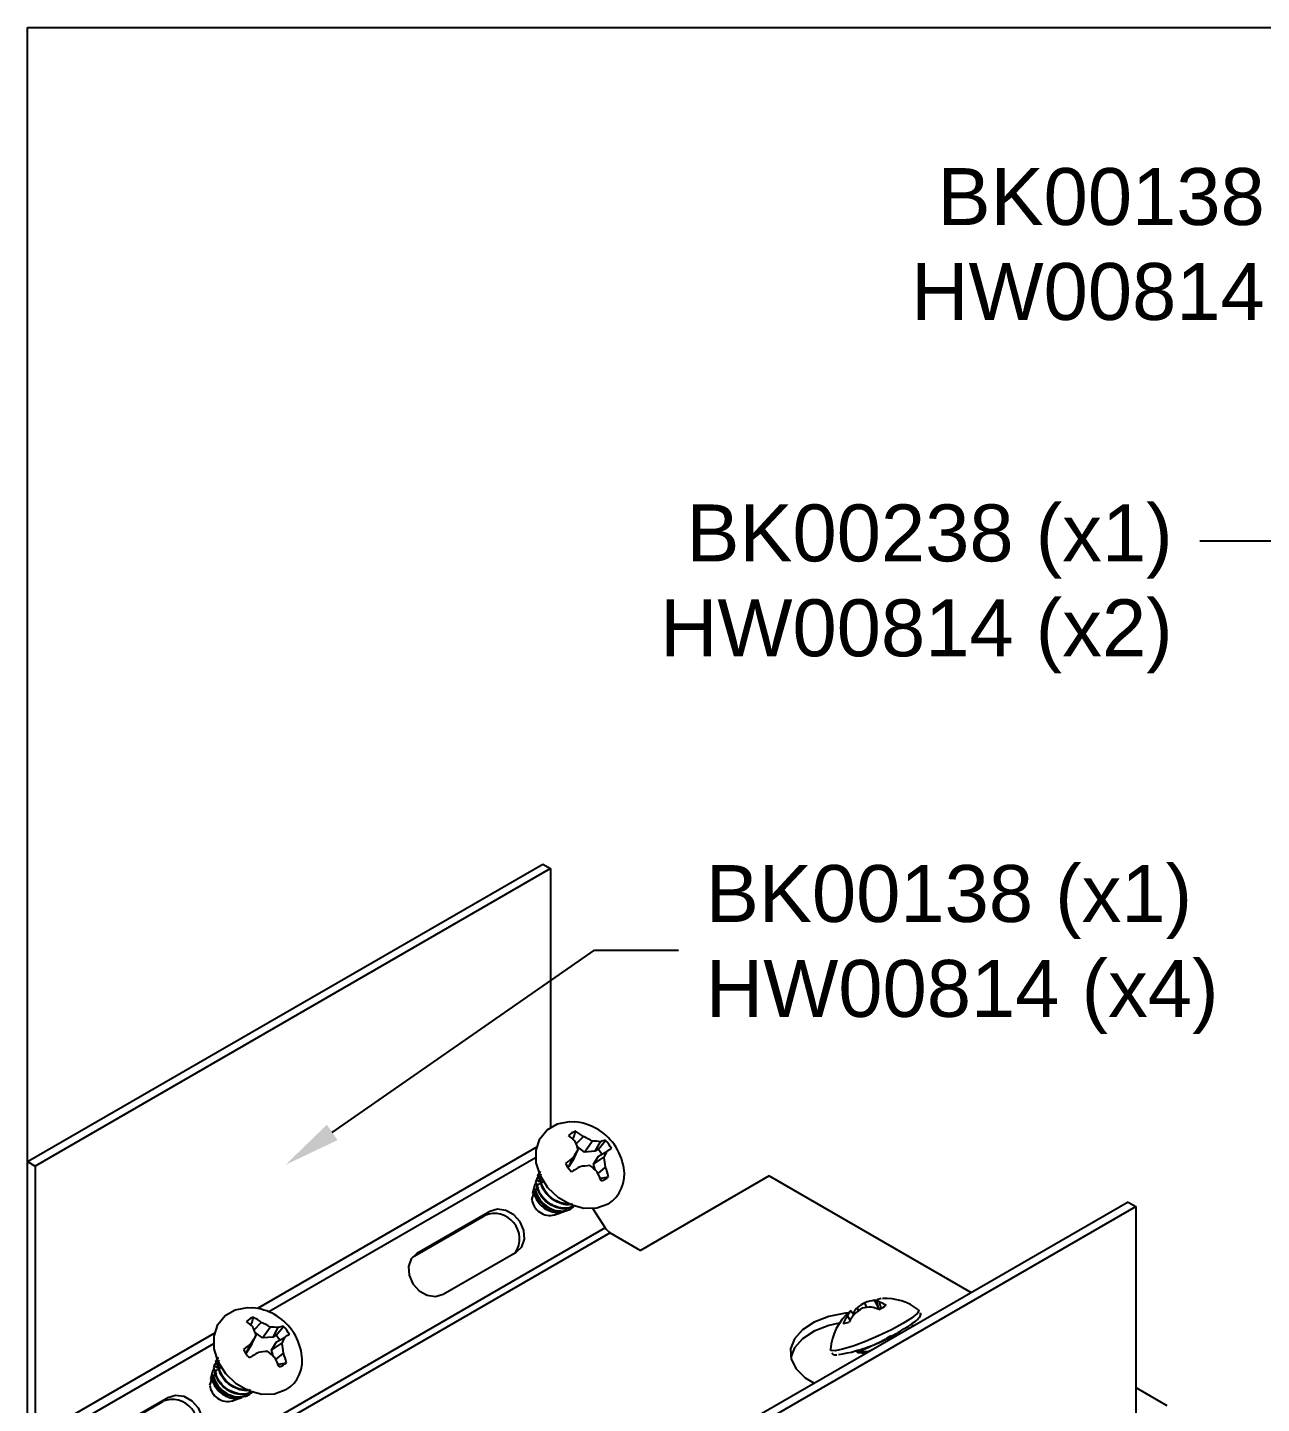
# Model space of a CAD drawing. Extents: x 0 to 10.9, y -11 to 0.
# Drawn here: x 0 to 4.064, y -4.531 to 0 of the extents above; entities that cross this region are included whole.
import ezdxf
from ezdxf import colors
from ezdxf.entities.mleader import LeaderData, LeaderLine
from ezdxf.math import Vec2, Vec3

# ---------------------------------------------------------------- set-up
doc = ezdxf.new("R2010")
doc.units = 0
doc.header["$LTSCALE"] = 0.5
doc.header["$MEASUREMENT"] = 0
for name, color, linetype in [('FAB DWG', 221, 'CONTINUOUS'), ('Hardware', 242, 'CONTINUOUS'), ('Mounting', 4, 'CONTINUOUS')]:
    doc.layers.add(name, color=color, linetype=linetype)
doc.layers.add('Text-Unprinted', color=131, linetype='CONTINUOUS', plot=False)
doc.styles.add('LSAD_Standard', font='arial.ttf')

msp = doc.modelspace()

# ---------------------------------------------------------------- linework, layer by layer
at = {"layer": 'Hardware', "transparency": 16777216}
for p, q in [((1.807, -3.6765), (1.8306, -3.6518)), ((1.8349, -3.7032), (1.8601, -3.6676)), ((1.8691, -3.7005), (1.8866, -3.669)), ((1.8798, -3.6944), (1.9038, -3.6649)), ((1.7998, -3.7235), (1.8136, -3.6944)), ((1.8349, -3.7032), (1.8104, -3.6854)), ((1.8691, -3.7005), (1.8349, -3.7032)), ((1.8798, -3.6944), (1.8691, -3.7005)), ((1.8806, -3.7164), (1.909, -3.7)), ((1.7829, -3.7503), (1.7787, -3.7527)), ((1.7829, -3.7503), (1.7977, -3.7203)), ((1.7998, -3.7235), (1.7829, -3.7503)), ((1.8637, -3.7431), (1.8806, -3.7164)), ((1.8637, -3.7431), (1.8982, -3.7204)), ((1.8693, -3.7622), (1.8637, -3.7431)), ((1.8789, -3.7741), (1.9034, -3.7528)), ((1.6758, -3.794), (1.6735, -3.802)), ((1.674, -3.8121), (1.6779, -3.805)), ((1.6801, -3.7804), (1.6892, -3.7659)), ((1.6815, -3.7791), (1.6869, -3.7703)), ((1.8828, -3.7903), (1.9134, -3.7845)), ((1.6609, -3.8591), (1.6686, -3.8377)), ((1.6713, -3.8099), (1.6631, -3.8381)), ((1.6631, -3.8381), (1.6667, -3.843)), ((1.6686, -3.8377), (1.672, -3.8351)), ((1.6707, -3.8316), (1.6727, -3.8262)), ((1.674, -3.8121), (1.6713, -3.8099)), ((1.7763, -3.8955), (1.7813, -3.8937)), ((1.7357, -3.9101), (1.7558, -3.9029)), ((1.7563, -3.9025), (1.7458, -3.9053)), ((1.7458, -3.9053), (1.7558, -3.9029)), ((1.7563, -3.9027), (1.7669, -3.8989)), ((2.7643, -4.2148), (2.758, -4.1994)), ((2.8014, -4.2128), (2.7896, -4.191)), ((2.8033, -4.2211), (2.7961, -4.1906)), ((2.8116, -4.2176), (2.8064, -4.1978)), ((2.7095, -4.2567), (2.7007, -4.2424)), ((2.7209, -4.2399), (2.7114, -4.2263)), ((2.7171, -4.2344), (2.72, -4.2329)), ((2.7226, -4.2373), (2.72, -4.2329)), ((2.737, -4.2259), (2.7335, -4.2147)), ((2.9345, -4.2227), (2.9359, -4.2249)), ((0.7464, -4.2888), (0.7699, -4.2641)), ((0.7742, -4.3155), (0.7498, -4.2978)), ((0.7742, -4.3155), (0.7995, -4.2799)), ((0.8085, -4.3128), (0.826, -4.2813)), ((0.8191, -4.3067), (0.8431, -4.2772)), ((0.7222, -4.3626), (0.7371, -4.3327)), ((0.7391, -4.3358), (0.7222, -4.3626)), ((0.7391, -4.3358), (0.7529, -4.3067)), ((0.8085, -4.3128), (0.7742, -4.3155)), ((0.803, -4.3554), (0.8199, -4.3287)), ((0.803, -4.3554), (0.8376, -4.3327)), ((0.8191, -4.3067), (0.8085, -4.3128)), ((0.8199, -4.3287), (0.8483, -4.3123)), ((2.7471, -4.3561), (2.7507, -4.349)), ((0.6194, -4.3927), (0.6286, -4.3782)), ((0.6209, -4.3914), (0.6262, -4.3826)), ((0.7222, -4.3626), (0.7181, -4.365)), ((0.8086, -4.3745), (0.803, -4.3554)), ((0.8182, -4.3864), (0.8427, -4.3651)), ((2.6452, -4.3556), (2.6444, -4.353)), ((2.7315, -4.359), (2.7331, -4.3626)), ((2.7342, -4.3548), (2.732, -4.3578)), ((2.7332, -4.3627), (2.7357, -4.363)), ((2.7646, -4.3616), (2.7487, -4.3596)), ((2.7525, -4.3645), (2.755, -4.37)), ((0.6106, -4.4222), (0.6025, -4.4505)), ((0.6101, -4.4439), (0.612, -4.4385)), ((0.6133, -4.4244), (0.6106, -4.4222)), ((0.6152, -4.4064), (0.6129, -4.4143)), ((0.6133, -4.4244), (0.6172, -4.4173)), ((0.8221, -4.4027), (0.8527, -4.3968)), ((0.6003, -4.4714), (0.6079, -4.45)), ((0.6025, -4.4505), (0.606, -4.4553)), ((0.6079, -4.45), (0.6113, -4.4474)), ((0.675, -4.5224), (0.6951, -4.5152)), ((0.6956, -4.5148), (0.6852, -4.5176)), ((0.6852, -4.5176), (0.6951, -4.5152)), ((0.6957, -4.515), (0.7062, -4.5112)), ((0.7157, -4.5078), (0.7206, -4.5061))]:
    msp.add_line(p, q, dxfattribs=at)
at = {"layer": 'Hardware', "transparency": 16777216, "flags": 128}
for points in [[(1.9119, -3.8744), (1.8745, -3.8879), (1.8323, -3.8889), (1.7889, -3.8771), (1.7483, -3.8538), (1.714, -3.8209), (1.689, -3.7814), (1.6757, -3.7388), (1.6751, -3.6969), (1.6874, -3.6593), (1.7114, -3.6295), (1.745, -3.6101), (1.7852, -3.6028), (1.8013, -3.6034)], [(1.9231, -3.6918), (1.9216, -3.6927), (1.9201, -3.6936), (1.9184, -3.6945), (1.9167, -3.6955), (1.9149, -3.6966), (1.913, -3.6977), (1.911, -3.6988), (1.909, -3.7)], [(1.8201, -3.7513), (1.8165, -3.7534), (1.8129, -3.7554), (1.8093, -3.7575), (1.8057, -3.7596), (1.8021, -3.7617), (1.7985, -3.7638), (1.7948, -3.7659), (1.7912, -3.768)], [(2.7896, -4.191), (2.7932, -4.1907), (2.7961, -4.1906)], [(0.8512, -4.4867), (0.8139, -4.5002), (0.7716, -4.5012), (0.7283, -4.4894), (0.6876, -4.4661), (0.6533, -4.4332), (0.6284, -4.3937), (0.615, -4.3511), (0.6144, -4.3092), (0.6267, -4.2716), (0.6507, -4.2418), (0.6843, -4.2224), (0.7246, -4.2151), (0.7407, -4.2157)], [(2.9359, -4.2249), (2.9359, -4.2252), (2.93, -4.2351), (2.9117, -4.2499), (2.8825, -4.2681)], [(0.8625, -4.3041), (0.861, -4.305), (0.8594, -4.3059), (0.8577, -4.3068), (0.856, -4.3078), (0.8542, -4.3089), (0.8523, -4.31), (0.8503, -4.3111), (0.8483, -4.3123)], [(2.8825, -4.2681), (2.8452, -4.2882), (2.803, -4.3085), (2.7596, -4.327), (2.7189, -4.3422), (2.6846, -4.3528), (2.6597, -4.3577), (2.6463, -4.3565), (2.6452, -4.3556)], [(2.9184, -4.2756), (2.9104, -4.2706)], [(0.7594, -4.3636), (0.7558, -4.3657), (0.7523, -4.3677), (0.7487, -4.3698), (0.7451, -4.3719), (0.7415, -4.374), (0.7378, -4.3761), (0.7342, -4.3782), (0.7305, -4.3803)]]:
    msp.add_lwpolyline(points, dxfattribs=at)
at = {"layer": 'Hardware', "transparency": 16777216}
for centre, radius, start, end in [((1.7851, -3.7833), 0.1806, 35.8132, 84.8516), ((1.8249, -3.6961), 0.0644, 107.7599, 132.2347), ((1.6181, -3.8553), 0.2637, 45.3788, 51.6725), ((1.4889, -3.8033), 0.3424, 18.5359, 23.3538), ((1.7132, -3.7982), 0.1876, 51.2963, 60.6309), ((1.728, -3.8796), 0.2498, 58.0801, 65.7679), ((1.8634, -3.8517), 0.1841, 82.7618, 91.0363), ((1.9162, -3.755), 0.0909, 97.8403, 108.9508), ((1.822, -3.7444), 0.114, 27.4628, 44.1636), ((4.0384, -5.0745), 2.6181, 148.189, 148.854), ((1.811, -3.756), 0.0924, 29.7354, 41.891), ((1.6765, -3.5906), 0.2569, 329.6694, 334.8194), ((1.7851, -3.7833), 0.1806, 9.1226, 35.8132), ((2.1666, -4.2072), 0.6108, 127.1517, 130.2668), ((1.873, -3.6885), 0.114, 207.4628, 224.1636), ((1.9307, -4.4911), 0.748, 96.0614, 98.5052), ((1.6221, -4.0361), 0.369, 46.4835, 51.5134), ((1.6298, -3.7799), 0.275, 5.6689, 12.5033), ((1.6771, -3.8411), 0.2429, 13.4627, 21.3192), ((1.8515, -3.7775), 0.1142, 301.8941, 11.5261), ((1.5399, -3.9401), 0.3775, 22.0763, 27.0303), ((1.87, -3.7368), 0.0644, 287.7599, 312.2347), ((1.7205, -3.8521), 0.0599, 186.7262, 284.7087), ((2.8165, -4.3202), 0.1343, 115.8367, 128.1574), ((2.7848, -4.371), 0.1576, 92.0577, 102.9134), ((2.8176, -4.361), 0.1722, 99.3612, 110.2664), ((2.7439, -4.3697), 0.1601, 67.794, 77.2996), ((2.8165, -4.2303), 0.0447, 95.8842, 117.2483), ((2.7794, -4.2253), 0.0385, 45.4843, 64.2784), ((2.6365, -3.9033), 0.3598, 297.8218, 302.1729), ((2.7723, -4.2999), 0.1076, 58.788, 71.542), ((2.8245, -4.366), 0.1806, 52.4917, 92.8399), ((0.7642, -4.3084), 0.0644, 107.7599, 132.2347), ((0.7245, -4.3956), 0.1806, 35.8132, 84.8516), ((0.6526, -4.4105), 0.1876, 51.2963, 60.6309), ((2.8245, -4.366), 0.1806, 130.0783, 175.8822), ((2.813, -4.3222), 0.1377, 144.5966, 156.6277), ((2.7593, -4.2698), 0.0647, 137.6684, 154.8808), ((2.865, -4.3499), 0.1812, 141.56, 151.3716), ((2.713, -4.2335), 0.00743, 102.235, 129.7739), ((2.8001, -4.2784), 0.0921, 136.2287, 150.3777), ((2.8476, -4.3768), 0.1871, 121.6018, 131.7424), ((0.5574, -4.4676), 0.2637, 45.3788, 51.6725), ((0.4282, -4.4156), 0.3424, 18.5359, 23.3538), ((0.6674, -4.4919), 0.2498, 58.0801, 65.7679), ((0.8028, -4.464), 0.1841, 82.7618, 91.0363), ((0.8555, -4.3673), 0.0909, 97.8403, 108.9508), ((0.7613, -4.3567), 0.114, 27.4628, 44.1636), ((0.7245, -4.3956), 0.1806, 9.1226, 35.8132), ((2.5832, -3.8333), 0.5441, 279.2699, 303.5183), ((2.6652, -4.1313), 0.1379, 278.8876, 287.1579), ((1.106, -4.8195), 0.6108, 127.1517, 130.2668), ((2.9778, -5.6868), 2.6181, 148.189, 148.854), ((0.7504, -4.3683), 0.0924, 29.7354, 41.891), ((0.6158, -4.2029), 0.2569, 329.6694, 334.8194), ((0.5691, -4.3922), 0.275, 5.6689, 12.5033), ((0.8123, -4.3008), 0.114, 207.4628, 224.1636), ((0.87, -5.1034), 0.748, 96.0614, 98.5052), ((0.5614, -4.6484), 0.369, 46.4835, 51.5134), ((0.4792, -4.5524), 0.3775, 22.0763, 27.0303), ((0.6164, -4.4534), 0.2429, 13.4627, 21.3192), ((0.7909, -4.3898), 0.1142, 301.8941, 11.5261), ((0.8094, -4.3491), 0.0644, 287.7599, 312.2347), ((0.6598, -4.4644), 0.0599, 186.7262, 284.7087)]:
    msp.add_arc(centre, radius, start, end, dxfattribs=at)
for centre, major_axis, ratio, start_param, end_param in [((1.6149, -3.9658), (0.2094, 0.2606), 0.234599, 0.976203, 0.983023), ((1.6149, -3.9658), (0.1662, 0.2068), 0.234599, 0.847273, 0.865994), ((1.6149, -3.9658), (0.1662, 0.2068), 0.234599, 0.920651, 0.938419), ((1.6149, -3.9658), (0.2293, 0.3573), 0.073086, 1.176946, 1.183668), ((0.5542, -4.5781), (0.2094, 0.2606), 0.234599, 0.976203, 0.983023), ((0.5542, -4.5781), (0.1662, 0.2068), 0.234599, 0.920651, 0.938419), ((0.5542, -4.5781), (0.2293, 0.3573), 0.073086, 1.176946, 1.183668), ((0.5542, -4.5781), (0.1662, 0.2068), 0.234599, 0.847273, 0.865994)]:
    msp.add_ellipse(centre, major_axis=major_axis, ratio=ratio, start_param=start_param, end_param=end_param, dxfattribs=at)
for points, knots in [([(1.7967, -3.6617), (1.7978, -3.6582), (1.8007, -3.6491), (1.8035, -3.6401), (1.8053, -3.6347)], [0, 0, 0, 0, 0.3972051, 1, 1, 1, 1]), ([(1.6754, -3.8032), (1.6747, -3.804), (1.6728, -3.8059), (1.6718, -3.8084), (1.6713, -3.8099)], [0, 0, 0, 0, 0.414318, 1, 1, 1, 1]), ([(1.6735, -3.802), (1.6739, -3.8027), (1.675, -3.8053), (1.6761, -3.8078), (1.6768, -3.8096)], [0, 0, 0, 0, 0.302927, 1, 1, 1, 1]), ([(1.682, -3.7848), (1.6809, -3.7859), (1.6782, -3.7884), (1.6767, -3.7919), (1.6758, -3.794)], [0, 0, 0, 0, 0.4009519, 1, 1, 1, 1]), ([(1.6856, -3.8021), (1.6832, -3.8001), (1.6799, -3.7974), (1.6767, -3.7948), (1.6758, -3.794)], [0, 0, 0, 0, 0.7334355, 1, 1, 1, 1]), ([(1.6787, -3.8132), (1.6803, -3.812), (1.6833, -3.8097), (1.6894, -3.8052), (1.6939, -3.8019), (1.6969, -3.7997)], [0, 0, 0, 0, 0.24984, 0.499683, 1, 1, 1, 1]), ([(1.6801, -3.7804), (1.6808, -3.782), (1.6822, -3.7853), (1.6849, -3.7917), (1.6871, -3.7965), (1.6885, -3.7996)], [0, 0, 0, 0, 0.252417, 0.504835, 1, 1, 1, 1]), ([(1.7945, -3.8741), (1.7926, -3.8748), (1.7821, -3.8786), (1.7587, -3.8745), (1.7296, -3.8618), (1.7054, -3.8391), (1.6911, -3.8118), (1.6864, -3.7886), (1.6905, -3.7777), (1.6915, -3.7749)], [0, 0, 0, 0, 0.038824, 0.214634, 0.397702, 0.576075, 0.754449, 0.937516, 1, 1, 1, 1]), ([(1.7871, -3.874), (1.7784, -3.8739), (1.7596, -3.8736), (1.7311, -3.8598), (1.7069, -3.8375), (1.6929, -3.8101), (1.6878, -3.7892), (1.6909, -3.7803), (1.6911, -3.7796)], [0, 0, 0, 0, 0.174387, 0.379027, 0.578419, 0.777812, 0.982451, 1, 1, 1, 1]), ([(1.6686, -3.8377), (1.6689, -3.8394), (1.6705, -3.8478), (1.6772, -3.863), (1.692, -3.881), (1.7115, -3.8947), (1.7335, -3.9021), (1.7529, -3.9034), (1.7629, -3.8995), (1.7666, -3.898)], [0, 0, 0, 0, 0.042605, 0.212702, 0.382703, 0.554689, 0.727895, 0.901046, 1, 1, 1, 1]), ([(1.7761, -3.8948), (1.7706, -3.8966), (1.7579, -3.9007), (1.7351, -3.898), (1.7115, -3.8885), (1.6914, -3.8726), (1.6766, -3.8526), (1.6727, -3.8385), (1.6707, -3.8316)], [0, 0, 0, 0, 0.134342, 0.312385, 0.487593, 0.661545, 0.835522, 1, 1, 1, 1]), ([(1.6727, -3.8262), (1.6739, -3.8253), (1.6778, -3.8223), (1.6817, -3.8194), (1.6844, -3.8174)], [0, 0, 0, 0, 0.304529, 1, 1, 1, 1]), ([(1.6727, -3.8262), (1.6728, -3.8271), (1.6744, -3.8354), (1.6808, -3.8515), (1.6965, -3.8719), (1.7177, -3.8877), (1.742, -3.8969), (1.7665, -3.8983), (1.7869, -3.8933), (1.7959, -3.8852), (1.7995, -3.882)], [0, 0, 0, 0, 0.017417, 0.163638, 0.309815, 0.45725, 0.60588, 0.754493, 0.904052, 1, 1, 1, 1]), ([(1.7995, -3.882), (1.7919, -3.8852), (1.7759, -3.8919), (1.7462, -3.8885), (1.7168, -3.8753), (1.6956, -3.8552), (1.6825, -3.8344), (1.679, -3.8218), (1.6772, -3.8154)], [0, 0, 0, 0, 0.168212, 0.355803, 0.551136, 0.741462, 0.868473, 1, 1, 1, 1]), ([(1.7998, -3.8807), (1.7927, -3.8837), (1.7771, -3.8902), (1.7478, -3.8868), (1.7184, -3.8736), (1.6971, -3.8535), (1.6839, -3.8325), (1.6805, -3.8197), (1.6787, -3.8132)], [0, 0, 0, 0, 0.160367, 0.348985, 0.545387, 0.736754, 0.866079, 1, 1, 1, 1]), ([(0.7361, -4.274), (0.7372, -4.2705), (0.74, -4.2614), (0.7429, -4.2524), (0.7446, -4.247)], [0, 0, 0, 0, 0.3972051, 1, 1, 1, 1]), ([(2.8849, -4.2865), (2.89, -4.2834), (2.9053, -4.2744), (2.9253, -4.2603), (2.9356, -4.2502), (2.9431, -4.2382), (2.9406, -4.2331), (2.9405, -4.2329)], [0, 0, 0, 0, 0.160659, 0.473279, 0.797685, 0.991688, 1, 1, 1, 1]), ([(2.8616, -4.3045), (2.8609, -4.3055), (2.8594, -4.308), (2.8557, -4.3113), (2.8532, -4.3132)], [0, 0, 0, 0, 0.0733987, 0.1693702, 0.1693702, 0.1693702, 0.1693702]), ([(2.8625, -4.3042), (2.8644, -4.3017), (2.8668, -4.2984), (2.8693, -4.295), (2.87, -4.2942)], [0, 0, 0, 0, 0.749985, 1, 1, 1, 1]), ([(2.8726, -4.302), (2.8721, -4.302), (2.8702, -4.3018), (2.8683, -4.3017), (2.8669, -4.3016)], [0.5810095, 0.5810095, 0.5810095, 0.5810095, 0.6908362, 1, 1, 1, 1]), ([(2.8447, -4.3075), (2.838, -4.3118), (2.8235, -4.3211), (2.7958, -4.3353), (2.7676, -4.3486), (2.7539, -4.3536), (2.7471, -4.3561)], [0, 0, 0, 0, 0.2153243, 0.4721021, 0.7394787, 1, 1, 1, 1]), ([(0.6194, -4.3927), (0.6201, -4.3943), (0.6215, -4.3976), (0.6243, -4.404), (0.6264, -4.4088), (0.6279, -4.4119)], [0, 0, 0, 0, 0.252417, 0.504835, 1, 1, 1, 1]), ([(0.7339, -4.4864), (0.732, -4.4871), (0.7215, -4.4909), (0.698, -4.4868), (0.6689, -4.4741), (0.6447, -4.4514), (0.6304, -4.4241), (0.6257, -4.4009), (0.6298, -4.39), (0.6309, -4.3872)], [0, 0, 0, 0, 0.038824, 0.214634, 0.397702, 0.576075, 0.754449, 0.937516, 1, 1, 1, 1]), ([(0.7264, -4.4863), (0.7177, -4.4862), (0.6989, -4.4859), (0.6704, -4.4721), (0.6463, -4.4498), (0.6322, -4.4224), (0.6272, -4.4015), (0.6302, -4.3926), (0.6304, -4.3919)], [0, 0, 0, 0, 0.174387, 0.379027, 0.578419, 0.777812, 0.982451, 1, 1, 1, 1]), ([(2.6488, -4.3643), (2.6493, -4.3653), (2.6515, -4.3691), (2.6583, -4.3709), (2.663, -4.3712), (2.6655, -4.3714)], [0, 0, 0, 0, 0.134158, 0.5322, 1, 1, 1, 1]), ([(2.7471, -4.3561), (2.7419, -4.3577), (2.7315, -4.3608), (2.732, -4.3587), (2.7322, -4.3577)], [0, 0, 0, 0, 0.504409, 1, 1, 1, 1]), ([(2.7487, -4.3596), (2.7432, -4.3613), (2.7345, -4.364), (2.7345, -4.3625), (2.7346, -4.3619)], [0, 0, 0, 0, 0.625793, 1, 1, 1, 1]), ([(2.7359, -4.363), (2.7382, -4.3632), (2.7438, -4.3637), (2.7493, -4.3642), (2.7525, -4.3645)], [0, 0, 0, 0, 0.41933, 1, 1, 1, 1]), ([(2.7646, -4.3616), (2.7603, -4.363), (2.7536, -4.3653), (2.7537, -4.3643), (2.7537, -4.364)], [0, 0, 0, 0, 0.644695, 1, 1, 1, 1]), ([(2.7821, -4.3543), (2.7819, -4.3544), (2.7754, -4.3573), (2.7699, -4.3595), (2.7646, -4.3616)], [0.8115106, 0.8115106, 0.8115106, 0.8115106, 0.8164035, 1, 1, 1, 1]), ([(0.6148, -4.4156), (0.614, -4.4163), (0.6122, -4.4182), (0.6112, -4.4207), (0.6106, -4.4222)], [0, 0, 0, 0, 0.414318, 1, 1, 1, 1]), ([(0.612, -4.4385), (0.6132, -4.4376), (0.6171, -4.4346), (0.6211, -4.4317), (0.6238, -4.4297)], [0, 0, 0, 0, 0.304529, 1, 1, 1, 1]), ([(0.612, -4.4385), (0.6122, -4.4394), (0.6138, -4.4477), (0.6201, -4.4638), (0.6358, -4.4842), (0.657, -4.5), (0.6814, -4.5092), (0.7059, -4.5106), (0.7263, -4.5056), (0.7353, -4.4975), (0.7388, -4.4943)], [0, 0, 0, 0, 0.017417, 0.163638, 0.309815, 0.45725, 0.60588, 0.754493, 0.904052, 1, 1, 1, 1]), ([(0.6129, -4.4143), (0.6132, -4.415), (0.6143, -4.4176), (0.6154, -4.4201), (0.6162, -4.4219)], [0, 0, 0, 0, 0.302927, 1, 1, 1, 1]), ([(0.6213, -4.3971), (0.6202, -4.3982), (0.6175, -4.4007), (0.616, -4.4042), (0.6152, -4.4064)], [0, 0, 0, 0, 0.4009519, 1, 1, 1, 1]), ([(0.6249, -4.4144), (0.6225, -4.4124), (0.6193, -4.4097), (0.616, -4.4071), (0.6152, -4.4064)], [0, 0, 0, 0, 0.7334355, 1, 1, 1, 1]), ([(0.7388, -4.4943), (0.7312, -4.4975), (0.7153, -4.5042), (0.6855, -4.5008), (0.6561, -4.4876), (0.6349, -4.4675), (0.6218, -4.4467), (0.6184, -4.4341), (0.6166, -4.4277)], [0, 0, 0, 0, 0.168212, 0.355803, 0.551136, 0.741462, 0.868473, 1, 1, 1, 1]), ([(0.6181, -4.4255), (0.6196, -4.4243), (0.6226, -4.4221), (0.6287, -4.4175), (0.6333, -4.4142), (0.6363, -4.412)], [0, 0, 0, 0, 0.24984, 0.499683, 1, 1, 1, 1]), ([(0.7392, -4.493), (0.732, -4.496), (0.7164, -4.5025), (0.6871, -4.4991), (0.6577, -4.4859), (0.6364, -4.4658), (0.6233, -4.4448), (0.6198, -4.432), (0.6181, -4.4255)], [0, 0, 0, 0, 0.160367, 0.348985, 0.545387, 0.736754, 0.866079, 1, 1, 1, 1]), ([(0.6079, -4.45), (0.6082, -4.4517), (0.6099, -4.4601), (0.6165, -4.4753), (0.6313, -4.4933), (0.6509, -4.507), (0.6729, -4.5144), (0.6923, -4.5157), (0.7023, -4.5118), (0.7059, -4.5103)], [0, 0, 0, 0, 0.042605, 0.212702, 0.382703, 0.554689, 0.727895, 0.901046, 1, 1, 1, 1]), ([(0.7155, -4.5071), (0.71, -4.5089), (0.6973, -4.5131), (0.6745, -4.5103), (0.6508, -4.5008), (0.6307, -4.4849), (0.6159, -4.4649), (0.612, -4.4508), (0.6101, -4.4439)], [0, 0, 0, 0, 0.134342, 0.312385, 0.487593, 0.661545, 0.835522, 1, 1, 1, 1])]:
    msp.add_open_spline(points, degree=3, knots=knots, dxfattribs=at)
msp.add_open_spline([(2.8669, -4.3046), (2.8671, -4.3047), (2.8672, -4.3049), (2.8674, -4.3051)], degree=3, dxfattribs=at)
at = {"layer": 'Mounting', "transparency": 16777216}
for p, q in [((0, -3.7348), (1.6971, -2.7551)), ((1.6971, -2.7551), (1.7225, -2.7698)), ((1.7225, -2.7698), (0.0255, -3.7495)), ((1.7225, -2.7698), (1.7225, -3.6231)), ((1.6785, -3.6864), (0.7576, -4.218)), ((0, -4.626), (0, -3.7348)), ((0, -3.7348), (0.0255, -3.7495)), ((0.0255, -3.7495), (0.0255, -4.6407)), ((1.6754, -3.7212), (0.7951, -4.2294)), ((2.443, -3.7819), (2.0188, -4.0269)), ((2.443, -3.7819), (3.1083, -4.166)), ((1.8606, -3.8882), (1.9024, -3.9528)), ((3.6247, -3.8679), (1.9276, -4.8476)), ((1.9531, -4.8623), (3.6501, -3.8826)), ((3.6247, -3.8679), (3.6501, -3.8826)), ((3.6501, -3.8826), (3.6501, -4.7738)), ((1.2682, -4.0492), (1.5063, -3.9118)), ((1.5226, -3.8987), (1.2822, -4.0375)), ((1.9024, -3.9528), (0.2053, -4.9325)), ((1.9187, -3.9691), (0.2217, -4.9488)), ((1.9187, -3.9691), (2.0188, -4.0269)), ((1.3689, -4.1715), (1.6093, -4.0327)), ((0.6179, -4.2987), (0.0255, -4.6407)), ((0.6148, -4.3335), (0.0345, -4.6685)), ((3.6501, -4.4788), (3.7527, -4.538)), ((0.2075, -4.6615), (0.4456, -4.5241)), ((0.2215, -4.6498), (0.462, -4.511))]:
    msp.add_line(p, q, dxfattribs=at)
at = {"layer": 'Mounting', "transparency": 16777216, "flags": 128}
for points in [[(1.6093, -4.0327), (1.6276, -4.0151), (1.6366, -3.99), (1.6348, -3.9612), (1.6225, -3.933), (1.6016, -3.9099), (1.5753, -3.8952), (1.5476, -3.8913), (1.5226, -3.8987)], [(1.2822, -4.0375), (1.2639, -4.0551), (1.2549, -4.0802), (1.2567, -4.109), (1.269, -4.1371), (1.2899, -4.1603), (1.3162, -4.175), (1.3439, -4.1789), (1.3689, -4.1715)], [(2.7025, -4.2329), (2.6937, -4.2334), (2.639, -4.2447), (2.5909, -4.2636), (2.5524, -4.2888), (2.526, -4.3187), (2.5133, -4.3515), (2.5151, -4.385), (2.5314, -4.4173), (2.561, -4.4462), (2.591, -4.4646)], [(2.6735, -4.267), (2.639, -4.2741), (2.5909, -4.293), (2.5524, -4.3182), (2.526, -4.3481), (2.5137, -4.3788)], [(0.462, -4.511), (0.4869, -4.5036), (0.5147, -4.5075), (0.541, -4.5222), (0.5619, -4.5453), (0.5741, -4.5735), (0.5759, -4.6023), (0.567, -4.6274), (0.5486, -4.645)]]:
    msp.add_lwpolyline(points, dxfattribs=at)
at = {"layer": 'Mounting', "transparency": 16777216}
for centre, radius, start, end in [((1.5375, -3.9887), 0.083, 326.844, 112.0854), ((1.9452, -3.9262), 0.0504, 211.8172, 238.3212), ((0.4768, -4.601), 0.083, 326.844, 112.0854)]:
    msp.add_arc(centre, radius, start, end, dxfattribs=at)
at = {"layer": 'Text-Unprinted', "ltscale": 0.5, "transparency": 16777216}
msp.add_lwpolyline([(0, 0), (10.3147, 0), (10.3147, -10.9567), (0, -10.9567)], close=True, dxfattribs=at)

# ---------------------------------------------------------------- leaders
at = {"layer": 'FAB DWG', "ltscale": 0.5, "transparency": 16777216}
ml = msp.add_multileader_mtext('Standard', dxfattribs=at)
ml.set_content('\\A1;BK00138 (x1)\\PHW00814 (x4)', color=256, style='LSAD_Standard')
ml.set_leader_properties()
ml.build(insert=Vec2(0, 0))
ml.multileader.update_dxf_attribs({"text_left_attachment_type": 2, "dogleg_length": 0.36, "arrow_head_size": 0.1875})
ctx = ml.context
ctx.base_point, ctx.char_height, ctx.arrow_head_size, ctx.landing_gap_size, ctx.plane_origin = Vec3(2.8503, -0.7437), 0.1875, 0.1875, 0.09, Vec3(7.1532, 14.4978)
ctx.left_attachment, ctx.text_align_type = 2, 2
notes = []
notes.append((ctx, [(1, (1, 1, 0), (4.9657, -0.5843), (-1, 0), 0.2772, [(0, [(6.0397, -1.389)], 0, [])])]))
ctx.mtext.insert, ctx.mtext.width, ctx.mtext.defined_height, ctx.mtext.alignment, ctx.mtext.flow_direction = Vec3(4.5985, -0.4629), 2.351815, 0.6491, 3, 5
ml = msp.add_multileader_mtext('Standard', dxfattribs=at)
ml.set_content('\\A1;BK00238 (x1)\\PHW00814 (x2)', color=256, style='LSAD_Standard')
ml.set_leader_properties()
ml.build(insert=Vec2(0, 0))
ml.multileader.update_dxf_attribs({"text_left_attachment_type": 2, "dogleg_length": 0.36, "arrow_head_size": 0.1875})
ctx = ml.context
ctx.base_point, ctx.char_height, ctx.arrow_head_size, ctx.landing_gap_size, ctx.plane_origin = Vec3(2.0232, -1.8514), 0.1875, 0.1875, 0.09, Vec3(6.3261, 13.39)
ctx.left_attachment, ctx.text_align_type = 2, 2
notes.append((ctx, [(1, (1, 1, 0), (4.1386, -1.692), (-1, 0), 0.2772, [(0, [(5.7469, -3.4943)], 0, [])])]))
ctx.mtext.insert, ctx.mtext.width, ctx.mtext.defined_height, ctx.mtext.alignment, ctx.mtext.flow_direction = Vec3(3.7714, -1.5706), 2.351815, 0.6491, 3, 5
ml = msp.add_multileader_mtext('Standard', dxfattribs=at)
ml.set_content('\\A1;BK00138 (x1)\\PHW00814 (x4)', color=256, style='LSAD_Standard')
ml.set_leader_properties()
ml.build(insert=Vec2(0, 0))
ml.multileader.update_dxf_attribs({"text_left_attachment_type": 2, "dogleg_length": 0.36, "arrow_head_size": 0.1875})
ctx = ml.context
ctx.base_point, ctx.char_height, ctx.arrow_head_size, ctx.landing_gap_size, ctx.plane_origin = Vec3(2.144, -3.0388), 0.1875, 0.1875, 0.09, Vec3(-0.2641, 12.1412)
ctx.left_attachment = 2
notes.append((ctx, [(1, (1, 1, 0), (1.8668, -3.0388), (1, 0), 0.2772, [(0, [(0.8494, -3.7455)], 0, [])])]))
ctx.mtext.insert, ctx.mtext.width, ctx.mtext.defined_height, ctx.mtext.flow_direction = Vec3(2.234, -2.7581), 2.351815, 0.6491, 5
for ctx, leaders in notes:
    for number, flags, end, landing, length, lines in leaders:
        leader = LeaderData()
        leader.index, (leader.has_last_leader_line, leader.has_dogleg_vector, leader.attachment_direction) = number, flags
        leader.last_leader_point, leader.dogleg_vector, leader.dogleg_length = Vec3(end), Vec3(landing), length
        for number, points, colour, breaks in lines:
            line = LeaderLine()
            line.index, line.vertices, line.color, line.breaks = number, Vec3.list(points), colors.encode_raw_color(colour), breaks
            leader.lines.append(line)
        ctx.leaders.append(leader)

doc.saveas('drawing.dxf')
